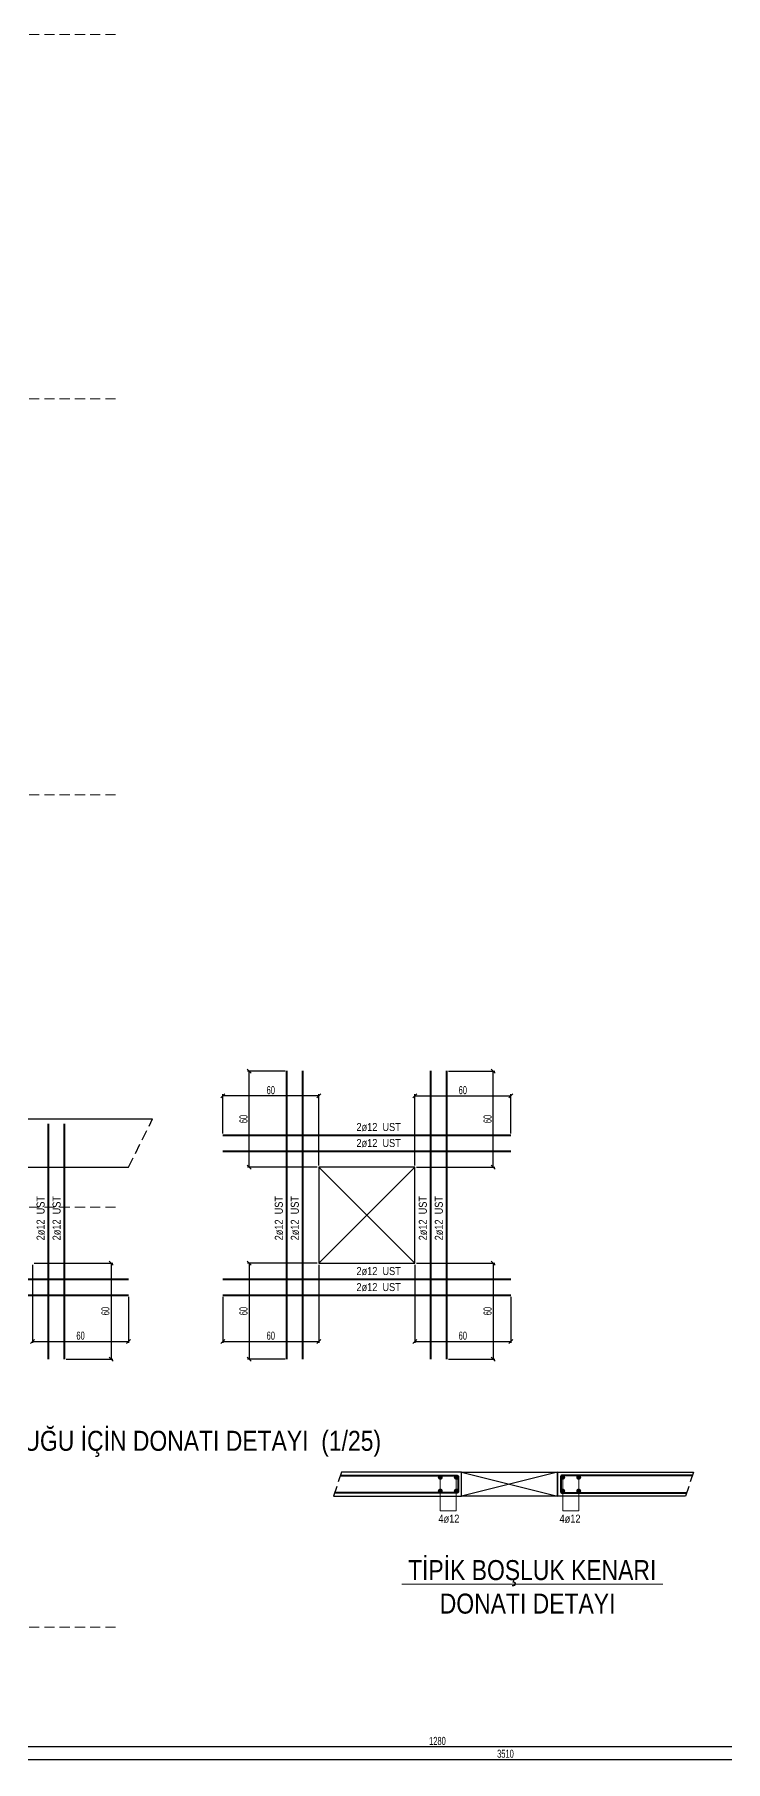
# Model space of a CAD drawing. Header units: millimetres. Extents: x 2223 to 6966, y 588 to 5587.
# Drawn here: x 3924 to 4788, y 672 to 2830 of the extents above; entities that cross this region are included whole.
import ezdxf
from ezdxf.enums import TextEntityAlignment as Align

# ---------------------------------------------------------------- set-up
doc = ezdxf.new("R2010")
doc.units = ezdxf.units.MM
doc.linetypes.add('DASHED', pattern=[19.05, 12.7, -6.35])
for name, color, linetype, lineweight in [('AKS CIZGISI (BEYKENT)', 252, 'DASHED', 20), ('AKS OLCU (BEYKENT)', 200, 'Continuous', 20), ('BOSLUK (BEYKENT)', 30, 'Continuous', 30), ('CIZGI (BEYKENT)', 1, 'Continuous', 20), ('DONATI (BEYKENT)', 4, 'Continuous', 40), ('DONATI KESIT (BEYKENT)', 7, 'Continuous', 20), ('DONATI YAZISI (BEYKENT)', 3, 'Continuous', 20), ('I.DONATI OKU (BEYKENT)', 160, 'Continuous', 20), ('KESIT ISMI (BEYKENT)', 6, 'Continuous', 20), ('KESIT SINIRI (BEYKENT)', 241, 'DASHED', 20), ('KIRIS (BEYKENT)', 2, 'Continuous', 30), ('OLCU (BEYKENT)', 14, 'Continuous', 20)]:
    doc.layers.add(name, color=color, linetype=linetype, lineweight=lineweight)
doc.styles.add('DSMOLC-50', font='Bahnschrift Light Condensed', dxfattribs={"width": 0.75, "height": 10})
doc.styles.add('MRDVNOLC-25', font='Bahnschrift Light Condensed', dxfattribs={"width": 0.75, "height": 10})
doc.styles.add('YAZI (BEYKENT)', font='')
doc.styles.get('YAZI (BEYKENT)').set_extended_font_data('Bahnschrift Light Condensed')
doc.dimstyles.new('DSMOLC-50', dxfattribs={"dimtxt": 10, "dimasz": 5, "dimexe": 2, "dimexo": 2, "dimgap": 2, "dimtad": 1, "dimdec": 1, "dimrnd": 0.5, "dimzin": 12, "dimdsep": 46, "dimtxsty": 'DSMOLC-50', "dimblk": 'OBLIQUE', "dimblk1": 'OBLIQUE', "dimblk2": 'OBLIQUE', "dimcen": 0, "dimclrt": 7, "dimadec": 0, "dimazin": 0, "dimtfac": 1, "dimtdec": 4, "dimtix": 1, "dimtmove": 2, "dimatfit": 3, "dimfxl": 1, "dimtzin": 0, "dimarcsym": 0})
doc.dimstyles.new('MRDVNOLC-25', dxfattribs={"dimtxt": 10, "dimasz": 5, "dimexe": 2, "dimexo": 2, "dimgap": 2, "dimtad": 1, "dimdec": 1, "dimlfac": 0.5, "dimrnd": 0.5, "dimzin": 12, "dimdsep": 46, "dimtxsty": 'MRDVNOLC-25', "dimblk": 'OBLIQUE', "dimblk1": 'OBLIQUE', "dimblk2": 'OBLIQUE', "dimcen": 0, "dimclrt": 7, "dimadec": 0, "dimazin": 0, "dimtfac": 1, "dimtdec": 4, "dimtix": 1, "dimtmove": 2, "dimatfit": 3, "dimfxl": 1, "dimtzin": 0, "dimarcsym": 0})

# ---------------------------------------------------------------- blocks, each defined once
blk = doc.blocks.new('_Oblique')
at = {"color": 0, "linetype": 'ByBlock', "lineweight": -2}
blk.add_line((-0.5, -0.5), (0.5, 0.5), dxfattribs=at)
blk = doc.blocks.new('*D115')
at = {"layer": 'AKS OLCU (BEYKENT)', "color": 0, "lineweight": -2, "transparency": 16777216}
for p, q in [((3787.9, 700.6), (3787.9, 688.6)), ((3787.9, 690.6), (5067.9, 690.6)), ((5067.9, 700.6), (5067.9, 688.6))]:
    blk.add_line(p, q, dxfattribs=at)
at = {"layer": 'DEFPOINTS', "color": 0, "transparency": 16777216}
for p in [(3787.9, 702.6), (5067.9, 702.6), (5067.9, 690.6)]:
    blk.add_point(p, dxfattribs=at)
at = {"layer": 'AKS OLCU (BEYKENT)', "color": 0, "lineweight": -2, "transparency": 16777216, "xscale": 5, "yscale": 5, "zscale": 5, "rotation": 180}
blk.add_blockref('_Oblique', (3787.9, 690.6), dxfattribs=at)
at = {"layer": 'AKS OLCU (BEYKENT)', "color": 0, "lineweight": -2, "transparency": 16777216, "xscale": 5, "yscale": 5, "zscale": 5}
blk.add_blockref('_Oblique', (5067.9, 690.6), dxfattribs=at)
at = {"layer": 'AKS OLCU (BEYKENT)', "color": 7, "transparency": 16777216, "insert": (4427.9, 697.7), "char_height": 10, "attachment_point": 5, "style": 'DSMOLC-50'}
blk.add_mtext('1280', dxfattribs=at)
blk = doc.blocks.new('*D119')
at = {"layer": 'AKS OLCU (BEYKENT)', "color": 0, "lineweight": -2, "transparency": 16777216}
for p, q in [((2757.9, 700.6), (2757.9, 672.6)), ((6267.9, 700.6), (6267.9, 672.6)), ((2757.9, 674.6), (6267.9, 674.6))]:
    blk.add_line(p, q, dxfattribs=at)
at = {"layer": 'DEFPOINTS', "color": 0, "transparency": 16777216}
for p in [(2757.9, 702.6), (6267.9, 702.6), (6267.9, 674.6)]:
    blk.add_point(p, dxfattribs=at)
at = {"layer": 'AKS OLCU (BEYKENT)', "color": 0, "lineweight": -2, "transparency": 16777216, "xscale": 5, "yscale": 5, "zscale": 5, "rotation": 180}
blk.add_blockref('_Oblique', (2757.9, 674.6), dxfattribs=at)
at = {"layer": 'AKS OLCU (BEYKENT)', "color": 0, "lineweight": -2, "transparency": 16777216, "xscale": 5, "yscale": 5, "zscale": 5}
blk.add_blockref('_Oblique', (6267.9, 674.6), dxfattribs=at)
at = {"layer": 'AKS OLCU (BEYKENT)', "color": 7, "transparency": 16777216, "insert": (4512.9, 681.7), "char_height": 10, "attachment_point": 5, "style": 'DSMOLC-50'}
blk.add_mtext('3510', dxfattribs=at)
blk = doc.blocks.new('*D172')
at = {"layer": 'DEFPOINTS', "color": 0, "transparency": 16777216}
for p in [(3921.8, 1294.8), (4041.8, 1254.8), (4041.8, 1197)]:
    blk.add_point(p, dxfattribs=at)
at = {"layer": 'OLCU (BEYKENT)', "color": 0, "lineweight": -2, "transparency": 16777216}
for p, q in [((3921.8, 1292.8), (3921.8, 1195)), ((4041.8, 1252.8), (4041.8, 1195)), ((3921.8, 1197), (4041.8, 1197))]:
    blk.add_line(p, q, dxfattribs=at)
at = {"layer": 'OLCU (BEYKENT)', "color": 0, "lineweight": -2, "transparency": 16777216, "xscale": 5, "yscale": 5, "zscale": 5, "rotation": 180}
blk.add_blockref('_Oblique', (3921.8, 1197), dxfattribs=at)
at = {"layer": 'OLCU (BEYKENT)', "color": 0, "lineweight": -2, "transparency": 16777216, "xscale": 5, "yscale": 5, "zscale": 5}
blk.add_blockref('_Oblique', (4041.8, 1197), dxfattribs=at)
at = {"layer": 'OLCU (BEYKENT)', "color": 7, "lineweight": -3, "transparency": 16777216, "insert": (3981.8, 1204.1), "char_height": 10, "attachment_point": 5, "style": 'MRDVNOLC-25'}
blk.add_mtext('60', dxfattribs=at)
blk = doc.blocks.new('*D173')
at = {"layer": 'DEFPOINTS', "color": 0, "transparency": 16777216}
for p in [(3921.8, 1294.8), (3961.8, 1174.8), (4020, 1174.8)]:
    blk.add_point(p, dxfattribs=at)
at = {"layer": 'OLCU (BEYKENT)', "color": 0, "lineweight": -2, "transparency": 16777216}
for p, q in [((3923.8, 1294.8), (4022, 1294.8)), ((4020, 1294.8), (4020, 1174.8)), ((3963.8, 1174.8), (4022, 1174.8))]:
    blk.add_line(p, q, dxfattribs=at)
at = {"layer": 'OLCU (BEYKENT)', "color": 0, "lineweight": -2, "transparency": 16777216, "xscale": 5, "yscale": 5, "zscale": 5}
for p, rotation in [((4020, 1294.8), 90), ((4020, 1174.8), 270)]:
    blk.add_blockref('_Oblique', p, dxfattribs=dict(at, rotation=rotation))
at = {"layer": 'OLCU (BEYKENT)', "color": 7, "lineweight": -3, "transparency": 16777216, "insert": (4012.9, 1234.8), "char_height": 10, "attachment_point": 5, "rotation": 90, "style": 'MRDVNOLC-25'}
blk.add_mtext('60', dxfattribs=at)
blk = doc.blocks.new('*D176')
at = {"layer": 'DEFPOINTS', "color": 0, "transparency": 16777216}
for p in [(4399.6, 1294.8), (4519.6, 1254.8), (4519.6, 1197)]:
    blk.add_point(p, dxfattribs=at)
at = {"layer": 'OLCU (BEYKENT)', "color": 0, "lineweight": -2, "transparency": 16777216}
for p, q in [((4399.6, 1292.8), (4399.6, 1195)), ((4519.6, 1252.8), (4519.6, 1195)), ((4399.6, 1197), (4519.6, 1197))]:
    blk.add_line(p, q, dxfattribs=at)
at = {"layer": 'OLCU (BEYKENT)', "color": 0, "lineweight": -2, "transparency": 16777216, "xscale": 5, "yscale": 5, "zscale": 5, "rotation": 180}
blk.add_blockref('_Oblique', (4399.6, 1197), dxfattribs=at)
at = {"layer": 'OLCU (BEYKENT)', "color": 0, "lineweight": -2, "transparency": 16777216, "xscale": 5, "yscale": 5, "zscale": 5}
blk.add_blockref('_Oblique', (4519.6, 1197), dxfattribs=at)
at = {"layer": 'OLCU (BEYKENT)', "color": 7, "lineweight": -3, "transparency": 16777216, "insert": (4459.6, 1204.1), "char_height": 10, "attachment_point": 5, "style": 'MRDVNOLC-25'}
blk.add_mtext('60', dxfattribs=at)
blk = doc.blocks.new('*D177')
at = {"layer": 'DEFPOINTS', "color": 0, "transparency": 16777216}
for p in [(4399.6, 1294.8), (4439.6, 1174.8), (4497.7, 1174.8)]:
    blk.add_point(p, dxfattribs=at)
at = {"layer": 'OLCU (BEYKENT)', "color": 0, "lineweight": -2, "transparency": 16777216}
for p, q in [((4401.6, 1294.8), (4499.7, 1294.8)), ((4497.7, 1294.8), (4497.7, 1174.8)), ((4441.6, 1174.8), (4499.7, 1174.8))]:
    blk.add_line(p, q, dxfattribs=at)
at = {"layer": 'OLCU (BEYKENT)', "color": 0, "lineweight": -2, "transparency": 16777216, "xscale": 5, "yscale": 5, "zscale": 5}
for p, rotation in [((4497.7, 1294.8), 90), ((4497.7, 1174.8), 270)]:
    blk.add_blockref('_Oblique', p, dxfattribs=dict(at, rotation=rotation))
at = {"layer": 'OLCU (BEYKENT)', "color": 7, "lineweight": -3, "transparency": 16777216, "insert": (4490.6, 1234.8), "char_height": 10, "attachment_point": 5, "rotation": 90, "style": 'MRDVNOLC-25'}
blk.add_mtext('60', dxfattribs=at)
blk = doc.blocks.new('*D178')
at = {"layer": 'DEFPOINTS', "color": 0, "transparency": 16777216}
for p in [(4279.6, 1294.8), (4159.6, 1254.8), (4279.6, 1197)]:
    blk.add_point(p, dxfattribs=at)
at = {"layer": 'OLCU (BEYKENT)', "color": 0, "lineweight": -2, "transparency": 16777216}
for p, q in [((4279.6, 1292.8), (4279.6, 1195)), ((4159.6, 1252.8), (4159.6, 1195)), ((4159.6, 1197), (4279.6, 1197))]:
    blk.add_line(p, q, dxfattribs=at)
at = {"layer": 'OLCU (BEYKENT)', "color": 0, "lineweight": -2, "transparency": 16777216, "xscale": 5, "yscale": 5, "zscale": 5, "rotation": 180}
blk.add_blockref('_Oblique', (4159.6, 1197), dxfattribs=at)
at = {"layer": 'OLCU (BEYKENT)', "color": 0, "lineweight": -2, "transparency": 16777216, "xscale": 5, "yscale": 5, "zscale": 5}
blk.add_blockref('_Oblique', (4279.6, 1197), dxfattribs=at)
at = {"layer": 'OLCU (BEYKENT)', "color": 7, "lineweight": -3, "transparency": 16777216, "insert": (4219.6, 1204.1), "char_height": 10, "attachment_point": 5, "style": 'MRDVNOLC-25'}
blk.add_mtext('60', dxfattribs=at)
blk = doc.blocks.new('*D179')
at = {"layer": 'DEFPOINTS', "color": 0, "transparency": 16777216}
for p in [(4279.6, 1294.8), (4192.6, 1174.8), (4239.6, 1174.8)]:
    blk.add_point(p, dxfattribs=at)
at = {"layer": 'OLCU (BEYKENT)', "color": 0, "lineweight": -2, "transparency": 16777216}
for p, q in [((4277.6, 1294.8), (4190.6, 1294.8)), ((4192.6, 1294.8), (4192.6, 1174.8)), ((4237.6, 1174.8), (4190.6, 1174.8))]:
    blk.add_line(p, q, dxfattribs=at)
at = {"layer": 'OLCU (BEYKENT)', "color": 0, "lineweight": -2, "transparency": 16777216, "xscale": 5, "yscale": 5, "zscale": 5}
for p, rotation in [((4192.6, 1294.8), 90), ((4192.6, 1174.8), 270)]:
    blk.add_blockref('_Oblique', p, dxfattribs=dict(at, rotation=rotation))
at = {"layer": 'OLCU (BEYKENT)', "color": 7, "lineweight": -3, "transparency": 16777216, "insert": (4185.5, 1234.8), "char_height": 10, "attachment_point": 5, "rotation": 90, "style": 'MRDVNOLC-25'}
blk.add_mtext('60', dxfattribs=at)
blk = doc.blocks.new('*D180')
at = {"layer": 'DEFPOINTS', "color": 0, "transparency": 16777216}
for p in [(4439.6, 1534.8), (4497.7, 1534.8), (4399.6, 1414.8)]:
    blk.add_point(p, dxfattribs=at)
at = {"layer": 'OLCU (BEYKENT)', "color": 0, "lineweight": -2, "transparency": 16777216}
for p, q in [((4441.6, 1534.8), (4499.7, 1534.8)), ((4497.7, 1414.8), (4497.7, 1534.8)), ((4401.6, 1414.8), (4499.7, 1414.8))]:
    blk.add_line(p, q, dxfattribs=at)
at = {"layer": 'OLCU (BEYKENT)', "color": 0, "lineweight": -2, "transparency": 16777216, "xscale": 5, "yscale": 5, "zscale": 5}
for p, rotation in [((4497.7, 1534.8), 90), ((4497.7, 1414.8), 270)]:
    blk.add_blockref('_Oblique', p, dxfattribs=dict(at, rotation=rotation))
at = {"layer": 'OLCU (BEYKENT)', "color": 7, "lineweight": -3, "transparency": 16777216, "insert": (4490.6, 1474.8), "char_height": 10, "attachment_point": 5, "rotation": 90, "style": 'MRDVNOLC-25'}
blk.add_mtext('60', dxfattribs=at)
blk = doc.blocks.new('*D181')
at = {"layer": 'DEFPOINTS', "color": 0, "transparency": 16777216}
for p in [(4192.6, 1534.8), (4239.6, 1534.8), (4279.6, 1414.8)]:
    blk.add_point(p, dxfattribs=at)
at = {"layer": 'OLCU (BEYKENT)', "color": 0, "lineweight": -2, "transparency": 16777216}
for p, q in [((4237.6, 1534.8), (4190.6, 1534.8)), ((4192.6, 1414.8), (4192.6, 1534.8)), ((4277.6, 1414.8), (4190.6, 1414.8))]:
    blk.add_line(p, q, dxfattribs=at)
at = {"layer": 'OLCU (BEYKENT)', "color": 0, "lineweight": -2, "transparency": 16777216, "xscale": 5, "yscale": 5, "zscale": 5}
for p, rotation in [((4192.6, 1534.8), 90), ((4192.6, 1414.8), 270)]:
    blk.add_blockref('_Oblique', p, dxfattribs=dict(at, rotation=rotation))
at = {"layer": 'OLCU (BEYKENT)', "color": 7, "lineweight": -3, "transparency": 16777216, "insert": (4185.5, 1474.8), "char_height": 10, "attachment_point": 5, "rotation": 90, "style": 'MRDVNOLC-25'}
blk.add_mtext('60', dxfattribs=at)
blk = doc.blocks.new('*D182')
at = {"layer": 'DEFPOINTS', "color": 0, "transparency": 16777216}
for p in [(4159.6, 1503.7), (4159.6, 1454.8), (4279.6, 1414.8)]:
    blk.add_point(p, dxfattribs=at)
at = {"layer": 'OLCU (BEYKENT)', "color": 0, "lineweight": -2, "transparency": 16777216}
for p, q in [((4159.6, 1456.8), (4159.6, 1505.7)), ((4279.6, 1503.7), (4159.6, 1503.7)), ((4279.6, 1416.8), (4279.6, 1505.7))]:
    blk.add_line(p, q, dxfattribs=at)
at = {"layer": 'OLCU (BEYKENT)', "color": 0, "lineweight": -2, "transparency": 16777216, "xscale": 5, "yscale": 5, "zscale": 5, "rotation": 180}
blk.add_blockref('_Oblique', (4159.6, 1503.7), dxfattribs=at)
at = {"layer": 'OLCU (BEYKENT)', "color": 0, "lineweight": -2, "transparency": 16777216, "xscale": 5, "yscale": 5, "zscale": 5}
blk.add_blockref('_Oblique', (4279.6, 1503.7), dxfattribs=at)
at = {"layer": 'OLCU (BEYKENT)', "color": 7, "lineweight": -3, "transparency": 16777216, "insert": (4219.6, 1510.8), "char_height": 10, "attachment_point": 5, "style": 'MRDVNOLC-25'}
blk.add_mtext('60', dxfattribs=at)
blk = doc.blocks.new('*D183')
at = {"layer": 'DEFPOINTS', "color": 0, "transparency": 16777216}
for p in [(4519.6, 1503.7), (4519.6, 1454.8), (4399.6, 1414.8)]:
    blk.add_point(p, dxfattribs=at)
at = {"layer": 'OLCU (BEYKENT)', "color": 0, "lineweight": -2, "transparency": 16777216}
for p, q in [((4399.6, 1416.8), (4399.6, 1505.7)), ((4399.6, 1503.7), (4519.6, 1503.7)), ((4519.6, 1456.8), (4519.6, 1505.7))]:
    blk.add_line(p, q, dxfattribs=at)
at = {"layer": 'OLCU (BEYKENT)', "color": 0, "lineweight": -2, "transparency": 16777216, "xscale": 5, "yscale": 5, "zscale": 5, "rotation": 180}
blk.add_blockref('_Oblique', (4399.6, 1503.7), dxfattribs=at)
at = {"layer": 'OLCU (BEYKENT)', "color": 0, "lineweight": -2, "transparency": 16777216, "xscale": 5, "yscale": 5, "zscale": 5}
blk.add_blockref('_Oblique', (4519.6, 1503.7), dxfattribs=at)
at = {"layer": 'OLCU (BEYKENT)', "color": 7, "lineweight": -3, "transparency": 16777216, "insert": (4459.6, 1510.8), "char_height": 10, "attachment_point": 5, "style": 'MRDVNOLC-25'}
blk.add_mtext('60', dxfattribs=at)

msp = doc.modelspace()

# ---------------------------------------------------------------- hatches: boundary and pattern name
at = {"layer": 'DONATI KESIT (BEYKENT)', "lineweight": 30}
h = msp.add_hatch(color=256, dxfattribs=at)
h.dxf.hatch_style = 1
h.paths.add_polyline_path([(4428.95, 1027.07, 1), (4433.95, 1027.07, 1)])
h = msp.add_hatch(color=256, dxfattribs=at)
h.dxf.hatch_style = 1
h.paths.add_polyline_path([(4448.95, 1027.07, 1), (4453.95, 1027.07, 1)])
h = msp.add_hatch(color=256, dxfattribs=at)
h.dxf.hatch_style = 1
h.paths.add_polyline_path([(4586.95, 1027.07, -1), (4581.95, 1027.07, -1)])
h = msp.add_hatch(color=256, dxfattribs=at)
h.dxf.hatch_style = 1
h.paths.add_polyline_path([(4606.95, 1027.07, -1), (4601.95, 1027.07, -1)])
h = msp.add_hatch(color=256, dxfattribs=at)
h.dxf.hatch_style = 1
h.paths.add_polyline_path([(4428.95, 1010.07, -1), (4433.95, 1010.07, -1)])
h = msp.add_hatch(color=256, dxfattribs=at)
h.dxf.hatch_style = 1
h.paths.add_polyline_path([(4448.95, 1010.07, -1), (4453.95, 1010.07, -1)])
h = msp.add_hatch(color=256, dxfattribs=at)
h.dxf.hatch_style = 1
h.paths.add_polyline_path([(4586.95, 1010.07, 1), (4581.95, 1010.07, 1)])
h = msp.add_hatch(color=256, dxfattribs=at)
h.dxf.hatch_style = 1
h.paths.add_polyline_path([(4606.95, 1010.07, 1), (4601.95, 1010.07, 1)])

# ---------------------------------------------------------------- linework, layer by layer
at = {"layer": 'AKS CIZGISI (BEYKENT)'}
for p, q in [((2507.86, 2829.84), (4027.91, 2829.84)), ((2507.86, 2374.84), (4027.91, 2374.59)), ((2507.86, 1879.84), (4027.91, 1879.84)), ((2507.86, 1364.84), (4027.91, 1364.84)), ((2507.86, 839.84), (4027.91, 839.84))]:
    msp.add_line(p, q, dxfattribs=at)
at = {"layer": 'BOSLUK (BEYKENT)', "lineweight": -3}
for points in [[(4279.57, 1294.85), (4399.57, 1294.85), (4399.57, 1414.85), (4279.57, 1414.85)], [(4457.95, 1033.57), (4577.95, 1033.57), (4577.95, 1003.57), (4457.95, 1003.57)]]:
    msp.add_lwpolyline(points, close=True, dxfattribs=at)
at = {"layer": 'CIZGI (BEYKENT)', "lineweight": -3}
for p, q in [((4279.57, 1294.85), (4399.57, 1414.85)), ((4279.57, 1414.85), (4399.57, 1294.85)), ((4457.95, 1033.57), (4577.95, 1003.57)), ((4577.95, 1033.57), (4457.95, 1003.57))]:
    msp.add_line(p, q, dxfattribs=at)
at = {"layer": 'DONATI (BEYKENT)'}
for points in [[(4239.57, 1174.85), (4239.57, 1534.85)], [(4259.57, 1174.85), (4259.57, 1534.85)], [(4419.57, 1174.85), (4419.57, 1534.85)], [(4439.57, 1174.85), (4439.57, 1534.85)], [(3941.83, 1174.85), (3941.83, 1468.85)], [(3961.83, 1174.85), (3961.83, 1468.85)], [(4159.57, 1454.85), (4519.57, 1454.85)], [(4159.57, 1434.85), (4519.57, 1434.85)], [(3681.83, 1274.85), (4041.83, 1274.85)], [(4159.57, 1274.85), (4519.57, 1274.85)], [(3681.83, 1254.85), (4041.83, 1254.85)], [(4159.57, 1254.85), (4519.57, 1254.85)]]:
    msp.add_lwpolyline(points, dxfattribs=at)
for points in [[(4306.62, 1029.57), (4451.45, 1029.57, -0.4142136), (4453.95, 1027.07), (4453.95, 1010.07, -0.4142136), (4451.45, 1007.57), (4299.29, 1007.57)], [(4746.62, 1029.57), (4584.45, 1029.57, 0.4142136), (4581.95, 1027.07), (4581.95, 1010.07, 0.4142136), (4584.45, 1007.57), (4739.29, 1007.57)]]:
    msp.add_lwpolyline(points, format="xyb", dxfattribs=at)
at = {"layer": 'DONATI KESIT (BEYKENT)'}
for centre in [(4431.45, 1027.07), (4451.45, 1027.07), (4584.45, 1027.07), (4604.45, 1027.07), (4431.45, 1010.07), (4451.45, 1010.07), (4584.45, 1010.07), (4604.45, 1010.07)]:
    msp.add_circle(centre, 2.5, dxfattribs=at)
at = {"layer": 'I.DONATI OKU (BEYKENT)', "flags": 128}
for points in [[(4431.45, 1027.07), (4431.45, 985.07), (4451.45, 985.07), (4451.45, 1027.07)], [(4604.45, 1027.07), (4604.45, 985.07), (4584.45, 985.07), (4584.45, 1027.07)]]:
    msp.add_lwpolyline(points, dxfattribs=at)
at = {"layer": 'KESIT SINIRI (BEYKENT)', "lineweight": -3}
for p, q in [((4041.83, 1414.85), (4071.83, 1474.85)), ((4307.95, 1033.57), (4297.95, 1003.57)), ((4747.95, 1033.57), (4737.95, 1003.57))]:
    msp.add_line(p, q, dxfattribs=at)
at = {"layer": 'KIRIS (BEYKENT)', "lineweight": -3}
for p, q in [((3681.83, 1474.85), (4071.83, 1474.85)), ((3651.83, 1414.85), (4041.83, 1414.85)), ((4457.95, 1033.57), (4307.95, 1033.57)), ((4457.95, 1003.57), (4457.95, 1033.57)), ((4577.95, 1003.57), (4577.95, 1033.57)), ((4577.95, 1033.57), (4747.95, 1033.57)), ((4297.95, 1003.57), (4457.95, 1003.57)), ((4737.95, 1003.57), (4577.95, 1003.57))]:
    msp.add_line(p, q, dxfattribs=at)

# ---------------------------------------------------------------- texts
at = {"layer": 'DONATI YAZISI (BEYKENT)', "style": 'YAZI (BEYKENT)'}
for s, p in [('2ø12  UST', (4354.38, 1464.85)), ('2ø12  UST', (4354.38, 1444.85)), ('2ø12  UST', (4354.38, 1284.85)), ('2ø12  UST', (4354.38, 1264.85)), ('4ø12', (4442.25, 975.49)), ('4ø12', (4593.65, 975.49))]:
    msp.add_text(s, height=10, dxfattribs=at).set_placement(p, align=Align.MIDDLE_CENTER)
for p in [(3931.83, 1350.94), (3951.83, 1350.94), (4229.57, 1350.94), (4249.57, 1350.94), (4409.57, 1350.94), (4429.57, 1350.94)]:
    msp.add_text('2ø12  UST', height=10, rotation=90, dxfattribs=at).set_placement(p, align=Align.MIDDLE_CENTER)
at = {"layer": 'KESIT ISMI (BEYKENT)', "style": 'YAZI (BEYKENT)'}
for s, p in [('DÖŞEME BOŞLUĞU İÇİN DONATI DETAYI  (1/25)', (3701.9, 1060.26)), ('%%u TİPİK BOŞLUK KENARI ', (4383.18, 898.7)), ('DONATI DETAYI', (4430.8, 856.86))]:
    msp.add_text(s, height=25, dxfattribs=at).set_placement(p)

# ---------------------------------------------------------------- dimensions: what is measured, and where the dimension line sits
at = {"layer": 'AKS OLCU (BEYKENT)'}
for base, p1, p2, picture, middle in [((6267.8589, 674.6087), (2757.906, 702.6087), (6267.8589, 702.6087), '*D119', (4512.8824, 681.7118)), ((5067.8591, 690.6087), (3787.909, 702.6087), (5067.8591, 702.6087), '*D115', (4427.8841, 697.7118))]:
    dim = msp.add_linear_dim(base=base, p1=p1, p2=p2, dimstyle='DSMOLC-50', dxfattribs=at)
    dim.commit()
    dim.dimension.update_dxf_attribs({"geometry": picture, "text_midpoint": middle})
at = {"layer": 'OLCU (BEYKENT)', "lineweight": -3}
for base, p1, p2, picture, middle in [((4192.59, 1534.85), (4279.57, 1414.85), (4239.57, 1534.85), '*D181', (4185.48, 1474.85)), ((4497.72, 1534.85), (4399.57, 1414.85), (4439.57, 1534.85), '*D180', (4490.62, 1474.85)), ((4019.97, 1174.85), (3921.83, 1294.85), (3961.83, 1174.85), '*D173', (4012.87, 1234.85)), ((4192.59, 1174.85), (4279.57, 1294.85), (4239.57, 1174.85), '*D179', (4185.48, 1234.85)), ((4497.72, 1174.85), (4399.57, 1294.85), (4439.57, 1174.85), '*D177', (4490.62, 1234.85))]:
    dim = msp.add_linear_dim(base=base, p1=p1, p2=p2, angle=90, dimstyle='MRDVNOLC-25', dxfattribs=at)
    dim.commit()
    dim.dimension.update_dxf_attribs({"geometry": picture, "text_midpoint": middle})
for base, p1, p2, picture, middle in [((4159.57, 1503.69), (4279.57, 1414.85), (4159.57, 1454.85), '*D182', (4219.57, 1510.79)), ((4519.57, 1503.69), (4399.57, 1414.85), (4519.57, 1454.85), '*D183', (4459.57, 1510.79)), ((4041.83, 1197), (3921.83, 1294.85), (4041.83, 1254.85), '*D172', (3981.83, 1204.1)), ((4279.57, 1197), (4159.57, 1254.85), (4279.57, 1294.85), '*D178', (4219.57, 1204.1)), ((4519.57, 1197), (4399.57, 1294.85), (4519.57, 1254.85), '*D176', (4459.57, 1204.1))]:
    dim = msp.add_linear_dim(base=base, p1=p1, p2=p2, dimstyle='MRDVNOLC-25', dxfattribs=at)
    dim.commit()
    dim.dimension.update_dxf_attribs({"geometry": picture, "text_midpoint": middle})

doc.saveas('drawing.dxf')
